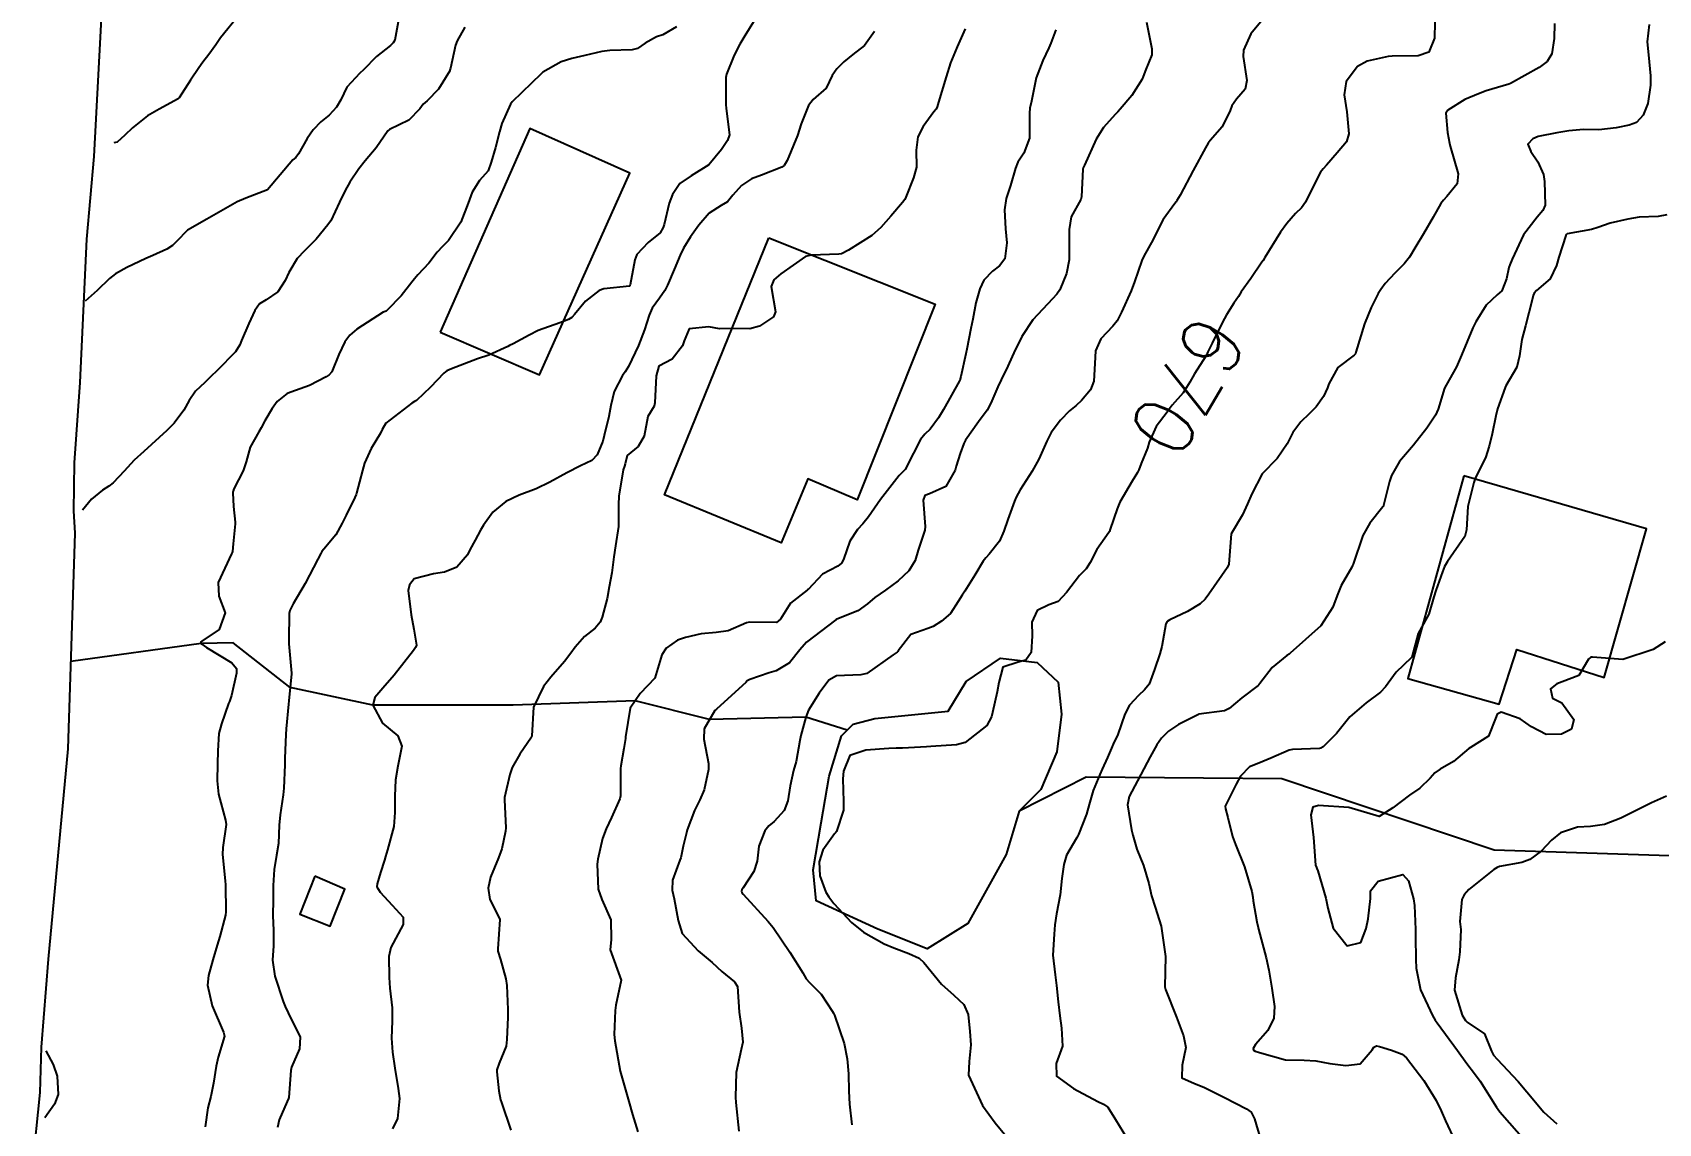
# Model space of a CAD drawing. Header units: metres. Extents: x 292545 to 299085, y 7450245 to 7463078.
# Drawn here: x 296310.1 to 296417.7, y 7460284.2 to 7460356.3 of the extents above; entities that cross this region are included whole.
import ezdxf
from ezdxf.enums import TextEntityAlignment as Align

# ---------------------------------------------------------------- set-up
doc = ezdxf.new("R2010")
doc.units = ezdxf.units.M
for name, color, linetype in [('Area', 45, 'Continuous'), ('Cotas', 45, 'Continuous'), ('Curvas de Nivel 1m', 11, 'Continuous'), ('Curvas de Nivel 5m', 15, 'Continuous'), ('Edificações', 30, 'Continuous'), ('Hidrografia', 140, 'Continuous')]:
    doc.layers.add(name, color=color, linetype=linetype)
doc.styles.add('Style-STANDARD', font='STANDARD.shx')

msp = doc.modelspace()

# ---------------------------------------------------------------- linework, layer by layer
at = {"layer": 'Area'}
msp.add_polyline3d([(296310.15, 7460281.28, 677.76), (296310.66, 7460286.25, 677.74), (296310.73, 7460289.24, 677.67), (296311.2, 7460295.07, 677.63), (296312.5, 7460308.97, 677.43), (296312.96, 7460323.24, 677.73), (296312.88, 7460324.71, 677.94), (296312.93, 7460327.88, 678.04), (296313.3, 7460333.2, 678.32), (296313.74, 7460342.69, 679.07), (296314.23, 7460348.15, 679.63), (296314.92, 7460361.47, 681.05)], dxfattribs=at)
at = {"layer": 'Curvas de Nivel 1m', "flags": 128}
for points, elevation in [([(296334.38, 7460357.3), (296334.11, 7460355.85), (296334.01, 7460355.66), (296333.82, 7460355.49), (296332.9, 7460354.77), (296332.03, 7460353.88), (296331.79, 7460353.65), (296330.94, 7460352.73), (296330.53, 7460351.89), (296330.26, 7460351.4), (296329.76, 7460350.88), (296329.21, 7460350.45), (296328.7, 7460349.91), (296328.32, 7460349.34), (296327.73, 7460348.32), (296327.56, 7460348.09), (296327.37, 7460347.93), (296325.7, 7460345.95), (296324.26, 7460345.4), (296323.69, 7460345.16), (296321.68, 7460344), (296320.4, 7460343.28), (296319.66, 7460342.52), (296319.41, 7460342.27), (296319.03, 7460342.03), (296318.1, 7460341.59), (296317.65, 7460341.4), (296316.39, 7460340.81), (296315.64, 7460340.38), (296315.23, 7460340.07), (296314.43, 7460339.28), (296313.62, 7460338.59)], 679), ([(296357.84, 7460357.06), (296357.27, 7460356.13), (296356.94, 7460355.58), (296356.55, 7460354.84), (296356.05, 7460353.59), (296356, 7460353.38), (296356, 7460351.59), (296356.03, 7460351.33), (296356.25, 7460349.58), (296356.11, 7460349.21), (296355.73, 7460348.61), (296354.88, 7460347.6), (296353.72, 7460346.88), (296352.97, 7460346.36), (296352.49, 7460345.63), (296352.26, 7460345.07), (296351.92, 7460343.64), (296351.86, 7460343.45), (296351.67, 7460343.11), (296350.86, 7460342.45), (296350.13, 7460341.66), (296349.99, 7460341.32), (296349.68, 7460339.66), (296349.66, 7460339.63), (296349.63, 7460339.58), (296347.93, 7460339.39), (296347.63, 7460339.29), (296346.72, 7460338.59), (296346, 7460337.71), (296345.82, 7460337.49), (296345.6, 7460337.36), (296345.02, 7460337.15), (296343.59, 7460336.64), (296343, 7460336.34), (296341.94, 7460335.76), (296341.7, 7460335.64), (296341.58, 7460335.58), (296340.33, 7460335.01), (296339.57, 7460334.77), (296337.86, 7460334.1), (296337.56, 7460333.97), (296337.47, 7460333.91), (296337.36, 7460333.81), (296336.47, 7460332.9), (296335.54, 7460332.02), (296335.42, 7460331.94), (296335.24, 7460331.83), (296333.52, 7460330.51), (296333.28, 7460330.09), (296333.16, 7460329.86), (296332.54, 7460328.83), (296332.11, 7460327.87), (296331.97, 7460327.39), (296331.57, 7460325.88), (296331.55, 7460325.79), (296331.46, 7460325.59), (296330.9, 7460324.44), (296330.63, 7460323.89), (296330.2, 7460323.12), (296329.42, 7460322.19), (296329.29, 7460322.03), (296329.22, 7460321.9), (296329.02, 7460321.51), (296328.17, 7460319.92), (296327.38, 7460318.56), (296327.17, 7460318.13), (296327.13, 7460317.93), (296327.09, 7460316.19), (296327.1, 7460315.93), (296327.28, 7460313.98), (296327.28, 7460313.93), (296327.09, 7460312.15), (296327.07, 7460311.93), (296326.92, 7460310.29), (296326.9, 7460309.93), (296326.84, 7460308.36), (296326.83, 7460307.93), (296326.78, 7460306.38), (296326.73, 7460305.93), (296326.52, 7460304.62), (296326.47, 7460303.94), (296326.41, 7460302.72), (296326.29, 7460301.94), (296326.12, 7460300.99), (296326.07, 7460299.94), (296326.06, 7460299.02), (296326.04, 7460297.94), (296326.08, 7460296.99), (296326.08, 7460295.94), (296326.03, 7460295.01), (296326.17, 7460293.94), (296326.73, 7460292.27), (296326.85, 7460291.93), (296327.06, 7460291.51), (296327.86, 7460289.92), (296327.8, 7460289.15), (296327.28, 7460287.93), (296327.23, 7460287.71), (296327.09, 7460285.93), (296327.07, 7460285.85), (296326.99, 7460285.66), (296326.46, 7460284.45), (296326.35, 7460283.94)], 676), ([(296383.84, 7460357.02), (296384.19, 7460355.26), (296384.18, 7460354.88), (296383.8, 7460353.89), (296383.62, 7460353.44), (296383.54, 7460353.26), (296382.87, 7460352.19), (296382.09, 7460351.28), (296381.94, 7460351.11), (296381.77, 7460350.92), (296380.98, 7460350.06), (296380.51, 7460349.3), (296379.73, 7460347.58), (296379.65, 7460347.39), (296379.63, 7460347.31), (296379.54, 7460345.48), (296379.48, 7460345.31), (296378.84, 7460344.16), (296378.72, 7460343.32), (296378.71, 7460342.27), (296378.71, 7460341.32), (296378.55, 7460340.41), (296378.11, 7460339.33), (296377.91, 7460339.04), (296377.62, 7460338.73), (296376.32, 7460337.35), (296375.59, 7460336.25), (296375.29, 7460335.66), (296375.15, 7460335.36), (296374.65, 7460334.29), (296374.21, 7460333.37), (296374, 7460332.92), (296373.54, 7460331.83), (296373.3, 7460331.38), (296372.73, 7460330.6), (296371.87, 7460329.4), (296371.75, 7460329.17), (296371.5, 7460328.51), (296371.24, 7460327.66), (296371.18, 7460327.41), (296370.57, 7460326.32), (296369.47, 7460325.85), (296369.18, 7460325.72), (296369.05, 7460325.43), (296369.19, 7460323.69), (296369.17, 7460323.43), (296368.74, 7460322.12), (296368.54, 7460321.44), (296368.11, 7460320.74), (296367.4, 7460320.08), (296366.57, 7460319.46), (296365.87, 7460318.98), (296365.38, 7460318.57), (296364.74, 7460318.11), (296363.36, 7460317.55), (296363.33, 7460317.53), (296363.29, 7460317.5), (296361.35, 7460316.03), (296360.9, 7460315.53), (296360.22, 7460314.66), (296359.33, 7460314.13), (296358.88, 7460314), (296357.6, 7460313.57), (296357.42, 7460313.47), (296357.32, 7460313.37), (296356.39, 7460312.5), (296355.39, 7460311.6), (296355.29, 7460311.51), (296354.58, 7460310.31), (296354.56, 7460309.61), (296354.86, 7460308), (296354.87, 7460307.6), (296354.58, 7460306.26), (296354.29, 7460305.61), (296353.94, 7460304.89), (296353.46, 7460303.62), (296353.4, 7460303.42), (296353.19, 7460302.54), (296353.02, 7460301.78), (296352.97, 7460301.62), (296352.49, 7460300.3), (296352.46, 7460299.63), (296352.58, 7460299.06), (296352.85, 7460297.62), (296353.12, 7460296.77), (296354.18, 7460295.61), (296355.1, 7460294.84), (296355.75, 7460294.25), (296356.57, 7460293.58), (296356.77, 7460293.27), (296356.89, 7460291.57), (296357.05, 7460290.51), (296357.13, 7460289.57), (296357.03, 7460289.1), (296356.69, 7460287.58), (296356.64, 7460285.94), (296356.67, 7460285.58), (296356.86, 7460283.69)], 672), ([(296391.48, 7460357.17), (296390.74, 7460356.27), (296390.24, 7460355.19), (296390.23, 7460354.76), (296390.47, 7460353.18), (296390.36, 7460352.61), (296389.78, 7460351.93), (296389.48, 7460351.49), (296389.36, 7460351.19), (296388.84, 7460350.12), (296388.04, 7460349.21), (296387.91, 7460349.04), (296387.74, 7460348.73), (296386.92, 7460347.22), (296386.05, 7460345.58), (296385.85, 7460345.24), (296385.79, 7460345.15), (296385.7, 7460345.05), (296384.94, 7460343.99), (296384.56, 7460343.25), (296384.27, 7460342.65), (296383.66, 7460341.55), (296383.52, 7460341.26), (296383.04, 7460339.86), (296382.82, 7460339.27), (296382.18, 7460337.85), (296381.89, 7460337.29), (296381.6, 7460336.93), (296380.81, 7460336.08), (296380.47, 7460335.3), (296380.41, 7460334.46), (296380.35, 7460333.3), (296380.13, 7460332.72), (296379.54, 7460332.02), (296379.17, 7460331.68), (296378.75, 7460331.32), (296378.14, 7460330.71), (296377.52, 7460329.89), (296377.24, 7460329.33), (296376.71, 7460328.13), (296376.28, 7460327.35), (296375.47, 7460326.11), (296375.21, 7460325.62), (296375.1, 7460325.36), (296374.67, 7460324.14), (296374.4, 7460323.37), (296374.1, 7460322.71), (296373.42, 7460321.86), (296373.2, 7460321.6), (296373.04, 7460321.39), (296372.48, 7460320.47), (296371.81, 7460319.4), (296371.64, 7460319.15), (296371.38, 7460318.71), (296370.86, 7460317.93), (296370.28, 7460317.42), (296369.72, 7460317.06), (296369.36, 7460316.94), (296368.25, 7460316.54), (296367.4, 7460315.45), (296367.38, 7460315.41), (296367.34, 7460315.38), (296367.08, 7460315.19), (296365.33, 7460313.96), (296364.94, 7460313.87), (296363.33, 7460313.81), (296362.81, 7460313.51), (296362.17, 7460312.66), (296361.48, 7460311.53), (296361.29, 7460311.08), (296360.96, 7460309.85), (296360.9, 7460309.53), (296360.65, 7460308.15), (296360.49, 7460307.54), (296360.26, 7460306.52), (296360.1, 7460305.54), (296359.86, 7460304.9), (296359.21, 7460304.18), (296358.86, 7460303.89), (296358.58, 7460303.56), (296358.2, 7460302.54), (296358.08, 7460301.56), (296357.87, 7460300.86), (296357.16, 7460299.79), (296357.07, 7460299.66), (296357.04, 7460299.57), (296357.06, 7460299.48), (296357.15, 7460299.36), (296358.81, 7460297.55), (296359.13, 7460297.16), (296360.25, 7460295.54), (296361.09, 7460294.17), (296361.33, 7460293.77), (296361.54, 7460293.52), (296362.31, 7460292.75), (296363.06, 7460291.61), (296363.13, 7460291.5), (296363.19, 7460291.37), (296363.84, 7460289.49), (296364.04, 7460288.47), (296364.12, 7460287.49), (296364.15, 7460286.34), (296364.18, 7460285.49), (296364.34, 7460284.12)], 671), ([(296338.75, 7460356.71), (296338.23, 7460355.8), (296338.12, 7460355.51), (296337.8, 7460353.98), (296337.76, 7460353.85), (296337.74, 7460353.81), (296337, 7460352.6), (296336.24, 7460351.83), (296335.99, 7460351.6), (296335.77, 7460351.29), (296335.04, 7460350.56), (296333.75, 7460349.94), (296333.64, 7460349.85), (296332.88, 7460348.72), (296332.14, 7460347.87), (296331.72, 7460347.34), (296331.14, 7460346.45), (296330.82, 7460345.89), (296330.46, 7460345.13), (296329.87, 7460343.9), (296329.8, 7460343.78), (296329.68, 7460343.63), (296328.91, 7460342.67), (296328.13, 7460341.92), (296327.65, 7460341.4), (296327.1, 7460340.47), (296326.86, 7460339.94), (296326.37, 7460339.19), (296325.61, 7460338.67), (296325.17, 7460338.4), (296324.85, 7460337.96), (296324.46, 7460337.1), (296323.97, 7460335.97), (296323.85, 7460335.7), (296323.58, 7460335.23), (296322.35, 7460333.99), (296321.95, 7460333.6), (296321.55, 7460333.21), (296320.93, 7460332.62), (296320.5, 7460332.01), (296320.16, 7460331.38), (296319.52, 7460330.51), (296319.28, 7460330.26), (296319.02, 7460330.02), (296317.5, 7460328.64), (296316.88, 7460328.06), (296316.2, 7460327.34), (296315.47, 7460326.57), (296315.19, 7460326.35), (296314.78, 7460326.08), (296314.05, 7460325.49), (296313.45, 7460324.76)], 678), ([(296352.75, 7460356.72), (296351.83, 7460356.2), (296351.42, 7460356.06), (296350.67, 7460355.65), (296350.17, 7460355.3), (296349.82, 7460355.21), (296348.34, 7460355.16), (296347.81, 7460355.09), (296346.68, 7460354.83), (296345.81, 7460354.63), (296345.12, 7460354.4), (296343.91, 7460353.73), (296343.85, 7460353.67), (296343.79, 7460353.62), (296341.88, 7460351.76), (296341.77, 7460351.6), (296341.18, 7460350.34), (296341.03, 7460349.77), (296340.76, 7460348.75), (296340.49, 7460347.77), (296340.29, 7460347.2), (296339.71, 7460346.55), (296339.23, 7460345.79), (296338.96, 7460345.06), (296338.47, 7460343.8), (296337.66, 7460342.6), (296337.27, 7460342.2), (296336.92, 7460341.82), (296336.36, 7460341.1), (296335.64, 7460340.32), (296335.41, 7460340.06), (296335.24, 7460339.83), (296334.52, 7460338.94), (296333.6, 7460337.98), (296333.53, 7460337.93), (296333.34, 7460337.85), (296331.59, 7460336.73), (296331.14, 7460336.33), (296330.8, 7460335.89), (296330.4, 7460335.06), (296329.95, 7460333.9), (296329.76, 7460333.7), (296329.56, 7460333.57), (296328.47, 7460333), (296327.54, 7460332.67), (296327, 7460332.48), (296326.32, 7460331.94), (296325.99, 7460331.48), (296325.52, 7460330.67), (296325.27, 7460330.2), (296325.11, 7460329.95), (296324.54, 7460328.92), (296324.27, 7460327.96), (296324.09, 7460327.36), (296323.47, 7460326.16), (296323.41, 7460326.02), (296323.4, 7460325.97), (296323.39, 7460325.9), (296323.45, 7460325), (296323.56, 7460323.97), (296323.56, 7460323.85), (296323.42, 7460322.53), (296323.37, 7460322.02), (296323.36, 7460321.97), (296323.31, 7460321.87), (296322.43, 7460319.98), (296322.48, 7460319.08), (296322.88, 7460317.98), (296322.49, 7460316.86), (296321.34, 7460316.1), (296321.29, 7460316.06), (296321.28, 7460316), (296321.34, 7460315.89), (296321.66, 7460315.68), (296323.33, 7460314.66), (296323.63, 7460314.28), (296323.64, 7460313.98), (296323.31, 7460312.51), (296323.18, 7460312.11), (296323.12, 7460311.98), (296322.64, 7460310.63), (296322.48, 7460309.99), (296322.41, 7460308.84), (296322.39, 7460307.99), (296322.35, 7460306.87), (296322.44, 7460305.99), (296322.92, 7460304.27), (296322.96, 7460303.98), (296322.73, 7460302.45), (296322.72, 7460301.98), (296322.89, 7460300.25), (296322.91, 7460299.98), (296322.93, 7460298.19), (296322.91, 7460297.98), (296322.54, 7460296.57), (296322.36, 7460295.99), (296322.07, 7460295.02), (296321.79, 7460293.99), (296321.73, 7460293.34), (296322.02, 7460291.99), (296322.78, 7460290.24), (296322.84, 7460289.98), (296322.42, 7460288.59), (296322.3, 7460287.99), (296322.12, 7460286.87), (296321.93, 7460285.99), (296321.75, 7460285.23), (296321.56, 7460283.99)], 677), ([(296371.83, 7460356.58), (296371.32, 7460355.41), (296370.87, 7460354.35), (296370.58, 7460353.42), (296370.08, 7460351.73), (296369.99, 7460351.43), (296369.91, 7460351.28), (296369.77, 7460351.1), (296369.06, 7460350.13), (296368.7, 7460349.44), (296368.6, 7460348.57), (296368.61, 7460347.44), (296368.43, 7460346.73), (296367.91, 7460345.45), (296367.84, 7460345.31), (296367.7, 7460345.1), (296366.93, 7460344.21), (296366.26, 7460343.46), (296365.67, 7460342.92), (296364.12, 7460341.96), (296363.66, 7460341.72), (296363.48, 7460341.68), (296361.65, 7460341.63), (296361.28, 7460341.53), (296359.64, 7460340.39), (296359.19, 7460340), (296359.01, 7460339.56), (296359.29, 7460337.87), (296359.17, 7460337.55), (296358.23, 7460336.93), (296357.59, 7460336.76), (296356.39, 7460336.78), (296355.59, 7460336.76), (296354.89, 7460336.89), (296353.59, 7460336.75), (296353.26, 7460335.95), (296353.15, 7460335.62), (296352.45, 7460334.75), (296351.57, 7460334.29), (296351.4, 7460333.64), (296351.32, 7460331.86), (296351.26, 7460331.64), (296350.84, 7460330.96), (296350.61, 7460329.65), (296350.2, 7460328.96), (296349.49, 7460328.37), (296349.34, 7460327.82), (296349.3, 7460327.67), (296349.22, 7460327.42), (296348.93, 7460325.68), (296348.91, 7460325.13), (296348.91, 7460323.68), (296348.71, 7460322.4), (296348.59, 7460321.68), (296348.46, 7460320.62), (296348.3, 7460319.68), (296348.15, 7460318.91), (296347.83, 7460317.69), (296347.7, 7460317.36), (296347.36, 7460316.96), (296346.65, 7460316.4), (296346.04, 7460315.7), (296345.75, 7460315.3), (296345.33, 7460314.76), (296344.43, 7460313.72), (296343.95, 7460313.1), (296343.29, 7460311.74), (296343.18, 7460309.83), (296343.15, 7460309.74), (296342.38, 7460308.63), (296341.88, 7460307.75), (296341.72, 7460307.28), (296341.37, 7460305.76), (296341.37, 7460305.61), (296341.45, 7460303.76), (296341.43, 7460303.53), (296341.19, 7460302.37), (296340.98, 7460301.76), (296340.43, 7460300.5), (296340.29, 7460299.77), (296340.4, 7460299.02), (296341.04, 7460297.76), (296341.06, 7460297.69), (296340.92, 7460295.76), (296340.93, 7460295.59), (296341.1, 7460295.05), (296341.45, 7460293.76), (296341.52, 7460293.32), (296341.59, 7460291.75), (296341.58, 7460291.23), (296341.53, 7460289.76), (296341.48, 7460289.31), (296341.02, 7460288.2), (296340.87, 7460287.76), (296340.85, 7460287.61), (296341, 7460286.37), (296341.11, 7460285.76), (296341.16, 7460285.59), (296341.79, 7460283.76)], 674), ([(296377.83, 7460356.53), (296377.51, 7460355.64), (296377.38, 7460355.34), (296376.97, 7460354.5), (296376.53, 7460353.35), (296376.23, 7460351.81), (296376.12, 7460351.35), (296376.1, 7460351.02), (296376.1, 7460349.35), (296375.73, 7460348.37), (296375.32, 7460347.77), (296375.16, 7460347.37), (296374.84, 7460346.24), (296374.55, 7460345.37), (296374.44, 7460344.63), (296374.5, 7460343.37), (296374.59, 7460342.44), (296374.46, 7460341.37), (296374.11, 7460340.91), (296373.64, 7460340.56), (296373.07, 7460339.96), (296372.8, 7460339.39), (296372.55, 7460338.46), (296372.34, 7460337.39), (296372.22, 7460336.77), (296371.94, 7460335.4), (296371.88, 7460335.09), (296371.56, 7460333.61), (296371.51, 7460333.44), (296371.5, 7460333.4), (296371.47, 7460333.32), (296370.4, 7460331.42), (296370.08, 7460330.87), (296369.52, 7460330.11), (296369.17, 7460329.78), (296368.88, 7460329.44), (296368.42, 7460328.52), (296367.88, 7460327.45), (296367.68, 7460327.25), (296367.48, 7460327.06), (296366.23, 7460325.47), (296365.45, 7460324.33), (296365.07, 7460323.86), (296364.72, 7460323.49), (296364.22, 7460322.71), (296363.78, 7460321.5), (296363.65, 7460321.26), (296363.41, 7460321.05), (296362.4, 7460320.52), (296361.45, 7460319.52), (296361.42, 7460319.49), (296361.39, 7460319.47), (296360.29, 7460318.62), (296359.63, 7460317.55), (296359.36, 7460317.34), (296357.57, 7460317.36), (296357.37, 7460317.32), (296356.17, 7460316.78), (296355.36, 7460316.68), (296354.38, 7460316.59), (296353.35, 7460316.33), (296352.82, 7460316.16), (296352.05, 7460315.63), (296351.78, 7460315.2), (296351.32, 7460313.64), (296350.34, 7460312.63), (296349.67, 7460311.66), (296349.38, 7460309.78), (296349.38, 7460309.67), (296349.27, 7460309.01), (296349.07, 7460307.86), (296349.05, 7460307.67), (296349.04, 7460305.86), (296349, 7460305.67), (296348.45, 7460304.44), (296348.09, 7460303.68), (296347.84, 7460303.04), (296347.54, 7460301.69), (296347.5, 7460301.36), (296347.57, 7460299.69), (296347.81, 7460299.02), (296348.4, 7460297.68), (296348.42, 7460296.37), (296348.35, 7460295.68), (296349.08, 7460293.67), (296348.72, 7460292.02), (296348.68, 7460291.67), (296348.63, 7460290.08), (296348.67, 7460289.67), (296349.01, 7460287.67), (296349.58, 7460285.66), (296349.84, 7460284.8), (296350.19, 7460283.66)], 673), ([(296410.83, 7460356.94), (296410.81, 7460355.96), (296410.64, 7460354.94), (296410.33, 7460354.42), (296409.8, 7460354.03), (296407.91, 7460352.98), (296407.79, 7460352.94), (296406.3, 7460352.48), (296405.79, 7460352.3), (296404.88, 7460351.91), (296403.77, 7460351.21), (296403.64, 7460351.02), (296403.75, 7460349.74), (296403.88, 7460349.02), (296403.93, 7460348.83), (296404.45, 7460347.01), (296404.38, 7460346.34), (296403.7, 7460345.5), (296403.47, 7460345.25), (296403.31, 7460345.03), (296402.79, 7460344.14), (296402.16, 7460343.04), (296401.66, 7460342.2), (296401.22, 7460341.49), (296400.87, 7460341.06), (296400.27, 7460340.43), (296399.63, 7460339.74), (296399.34, 7460339.36), (296399.16, 7460339.08), (296398.69, 7460338.16), (296398.25, 7460337.09), (296397.68, 7460335.2), (296397.65, 7460335.1), (296397.62, 7460335.06), (296397.58, 7460335.02), (296396.48, 7460334.2), (296395.9, 7460333.12), (296395.8, 7460332.86), (296395.54, 7460332.28), (296395.06, 7460331.6), (296394.59, 7460331.13), (296394.05, 7460330.61), (296393.52, 7460329.9), (296393.13, 7460329.15), (296392.48, 7460328.17), (296391.48, 7460327.17), (296390.8, 7460325.84), (296390.51, 7460325.18), (296390.18, 7460324.46), (296389.43, 7460323.19), (296389.27, 7460321.19), (296389.17, 7460320.95), (296387.95, 7460319.21), (296387.72, 7460318.88), (296387.38, 7460318.56), (296386.55, 7460318.06), (296385.37, 7460317.5), (296385.21, 7460317.4), (296385.12, 7460317.24), (296384.85, 7460315.75), (296384.71, 7460315.25), (296384.36, 7460314.22), (296384, 7460313.25), (296383.7, 7460312.87), (296383.31, 7460312.51), (296382.71, 7460311.86), (296382.41, 7460311.27), (296381.93, 7460309.93), (296381.63, 7460309.28), (296381.52, 7460309.03), (296381.26, 7460308.41), (296380.9, 7460307.64), (296380.75, 7460307.29), (296380.31, 7460306.22), (296380.04, 7460305.3), (296379.86, 7460304.66), (296379.33, 7460303.31), (296379.29, 7460303.22), (296379.2, 7460303.08), (296378.55, 7460301.95), (296378.36, 7460301.32), (296378.24, 7460300.4), (296378.12, 7460299.33), (296377.87, 7460298.06), (296377.78, 7460297.33), (296377.73, 7460296.72), (296377.63, 7460295.33), (296377.79, 7460294.03), (296377.88, 7460293.33), (296377.99, 7460292.24), (296378.11, 7460291.32), (296378.22, 7460290.5), (296378.28, 7460289.32), (296377.85, 7460288.16), (296377.89, 7460287.33), (296379, 7460286.51), (296380.62, 7460285.66), (296380.99, 7460285.48), (296381.27, 7460285.29), (296381.79, 7460284.46), (296382.5, 7460283.27)], 669), ([(296417.09, 7460356.87), (296416.96, 7460355.73), (296417.03, 7460354.87), (296417.17, 7460353.49), (296417.18, 7460352.87), (296416.99, 7460351.66), (296416.69, 7460350.87), (296416.24, 7460350.39), (296415.76, 7460350.21), (296414.91, 7460350.05), (296413.75, 7460349.92), (296412.75, 7460349.93), (296411.76, 7460349.85), (296410.97, 7460349.72), (296409.75, 7460349.47), (296409.38, 7460349.32), (296409.06, 7460348.96), (296409.25, 7460348.47), (296409.73, 7460347.8), (296410.09, 7460346.95), (296410.16, 7460346.5), (296410.21, 7460344.94), (296410.06, 7460344.58), (296409.68, 7460344.14), (296408.77, 7460342.96), (296408.03, 7460341.35), (296407.87, 7460340.98), (296407.81, 7460340.81), (296407.64, 7460340.05), (296407.34, 7460339.27), (296407.04, 7460338.99), (296406.3, 7460338.31), (296405.61, 7460337.22), (296405.5, 7460337), (296405.42, 7460336.82), (296404.68, 7460335.01), (296404.35, 7460334.24), (296403.65, 7460333.03), (296403.55, 7460332.82), (296403.12, 7460331.45), (296402.94, 7460331.04), (296402.37, 7460330.19), (296401.5, 7460329.05), (296400.57, 7460327.98), (296400.04, 7460327.06), (296399.9, 7460326.65), (296399.51, 7460325.07), (296399.5, 7460325.03), (296399.46, 7460324.97), (296398.61, 7460323.91), (296398.15, 7460323.09), (296397.51, 7460321.2), (296397.47, 7460321.1), (296397.41, 7460320.99), (296396.72, 7460319.78), (296396.45, 7460319.11), (296396.15, 7460318.35), (296395.36, 7460317.12), (296393.34, 7460315.31), (296393.26, 7460315.24), (296393.12, 7460315.15), (296392.15, 7460314.35), (296391.32, 7460313.29), (296391.27, 7460313.22), (296391.23, 7460313.17), (296390.14, 7460312.35), (296389.3, 7460311.64), (296388.99, 7460311.5), (296387.29, 7460311.26), (296387.27, 7460311.25), (296387.22, 7460311.22), (296385.94, 7460310.58), (296385.28, 7460310.15), (296384.83, 7460309.69), (296384.52, 7460309.25), (296384.07, 7460308.45), (296383.46, 7460307.27), (296383.24, 7460306.87), (296382.68, 7460305.83), (296382.57, 7460305.28), (296382.85, 7460303.63), (296382.92, 7460303.27), (296383.19, 7460302.35), (296383.64, 7460301.26), (296383.99, 7460300.08), (296384.16, 7460299.25), (296384.4, 7460298.5), (296384.81, 7460297.24), (296385.1, 7460295.24), (296385.05, 7460293.24), (296385.08, 7460293.06), (296385.82, 7460291.23), (296386.28, 7460289.99), (296386.43, 7460289.23), (296386.2, 7460288.05), (296386.17, 7460287.23), (296387.01, 7460286.84), (296387.62, 7460286.6), (296388.99, 7460285.92), (296390.44, 7460285.18), (296390.75, 7460284.95), (296390.98, 7460284.51), (296391.37, 7460283.17)], 668), ([(296418.26, 7460344.28), (296417.69, 7460344.18), (296416.42, 7460344.14), (296415.68, 7460344.01), (296414.51, 7460343.73), (296413.68, 7460343.45), (296413.26, 7460343.33), (296411.67, 7460343.03), (296411.61, 7460342.99), (296411.58, 7460342.93), (296411.11, 7460341.48), (296410.95, 7460340.94), (296410.53, 7460340.05), (296409.63, 7460339.29), (296409.48, 7460339.1), (296409.42, 7460338.95), (296409.35, 7460338.68), (296408.9, 7460336.96), (296408.67, 7460336.04), (296408.5, 7460334.97), (296408.32, 7460334.22), (296407.61, 7460332.98), (296407.55, 7460332.87), (296407.06, 7460331.46), (296406.95, 7460330.99), (296406.7, 7460329.8), (296406.5, 7460328.99), (296406.25, 7460328.23), (296405.65, 7460327), (296405.59, 7460326.89), (296405.48, 7460326.58), (296405.09, 7460325.01), (296405, 7460323.45), (296404.89, 7460323.01), (296403.75, 7460321.36), (296403.55, 7460321.03), (296403.41, 7460320.68), (296402.98, 7460319.45), (296402.85, 7460319.04), (296402.52, 7460317.89), (296402.04, 7460317.04), (296401.8, 7460316.6), (296401.39, 7460315.05), (296401.37, 7460315.02), (296401.34, 7460314.99), (296400.35, 7460314.04), (296399.65, 7460313.07), (296399.31, 7460312.72), (296398.37, 7460312.02), (296397.29, 7460311.1), (296396.4, 7460309.99), (296395.51, 7460309.12), (296395.36, 7460309.03), (296395.27, 7460309.01), (296393.48, 7460308.94), (296393.27, 7460308.89), (296392.06, 7460308.36), (296391.26, 7460308.04), (296390.65, 7460307.78), (296390.06, 7460307.18), (296389.77, 7460306.65), (296389.23, 7460305.59), (296389.03, 7460305.19), (296389.05, 7460305.02), (296389.22, 7460304.43), (296389.52, 7460303.19), (296389.72, 7460302.66), (296390.32, 7460301.18), (296390.79, 7460299.54), (296390.86, 7460299.17), (296390.9, 7460298.92), (296391.14, 7460297.53), (296391.21, 7460297.17), (296391.24, 7460297.06), (296391.74, 7460295.16), (296391.92, 7460294.34), (296392.13, 7460293.16), (296392.29, 7460291.93), (296392.25, 7460291.16), (296391.85, 7460290.35), (296391.04, 7460289.42), (296390.9, 7460289.17), (296390.91, 7460289.05), (296391.03, 7460288.99), (296391.31, 7460288.89), (296393.03, 7460288.42), (296394.27, 7460288.38), (296395.03, 7460288.35), (296395.96, 7460288.18), (296397.02, 7460288.04), (296397.97, 7460288.15), (296398.76, 7460289.08), (296398.86, 7460289.25), (296399.04, 7460289.33), (296399.25, 7460289.29), (296400.04, 7460289.06), (296400.75, 7460288.78), (296401.03, 7460288.54), (296402.18, 7460287.04), (296402.99, 7460285.72), (296403.33, 7460285.03), (296403.62, 7460284.38), (296404.26, 7460283.02)], 667), ([(296418.15, 7460316.05), (296417.35, 7460315.55), (296415.34, 7460314.89), (296413.34, 7460315.03), (296413.23, 7460315.03), (296413.08, 7460314.91), (296412.43, 7460313.82), (296411.32, 7460313.41), (296410.97, 7460313.28), (296410.56, 7460312.94), (296410.68, 7460312.32), (296411.3, 7460312.02), (296412.09, 7460310.92), (296411.94, 7460310.27), (296411.28, 7460309.94), (296410.26, 7460309.92), (296409.29, 7460310.44), (296408.55, 7460310.97), (296407.3, 7460311.41), (296407.02, 7460311.26), (296406.91, 7460310.98), (296406.46, 7460309.81), (296405.27, 7460309.07), (296405.16, 7460309), (296404.14, 7460308.14), (296403.25, 7460307.64), (296402.9, 7460307.39), (296402.6, 7460307.04), (296401.91, 7460306.37), (296401.23, 7460305.92), (296400.12, 7460305.07), (296399.22, 7460304.5), (296397.22, 7460305.1), (296395.22, 7460305.24), (296394.83, 7460305.13), (296394.7, 7460304.61), (296394.88, 7460303.12), (296395.02, 7460301.28), (296395.08, 7460301.12), (296395.11, 7460301.06), (296395.17, 7460300.92), (296395.69, 7460299.11), (296395.82, 7460298.44), (296396.19, 7460297.11), (296397.11, 7460295.96), (296398.02, 7460296.18), (296398.37, 7460297.09), (296398.49, 7460297.73), (296398.65, 7460299.09), (296398.65, 7460299.59), (296399.16, 7460300.23), (296400.78, 7460300.66), (296401.16, 7460300.24), (296401.49, 7460299.05), (296401.57, 7460298.62), (296401.63, 7460297.04), (296401.63, 7460296.54), (296401.66, 7460295.04), (296401.67, 7460294.48), (296401.96, 7460293.04), (296402.75, 7460291.34), (296402.93, 7460291.03), (296403.05, 7460290.85), (296404.41, 7460289.02), (296405.02, 7460288.17), (296405.53, 7460287.51), (296405.91, 7460287), (296406.99, 7460285.29), (296407.21, 7460284.98), (296408.96, 7460282.96)], 666), ([(296311.02, 7460289), (296311.52, 7460288.11), (296311.78, 7460287.33), (296311.85, 7460286.11), (296311.61, 7460285.49), (296310.97, 7460284.58)], 678)]:
    msp.add_lwpolyline(points, dxfattribs=dict(at, elevation=elevation))
at = {"layer": 'Curvas de Nivel 5m', "flags": 128}
for points, elevation in [([(296323.84, 7460357.53), (296322.58, 7460355.99), (296322.27, 7460355.54), (296321.81, 7460354.89), (296321.41, 7460354.39), (296321.15, 7460354.01), (296320.6, 7460353.2), (296319.84, 7460352.02), (296319.81, 7460351.98), (296319.77, 7460351.95), (296318.52, 7460351.28), (296317.76, 7460350.83), (296316.77, 7460350.05), (296316.25, 7460349.56), (296315.74, 7460349.1), (296315.53, 7460349.05)], 680), ([(296402.9, 7460357.03), (296402.88, 7460355.98), (296402.52, 7460355.04), (296401.81, 7460354.8), (296400.09, 7460354.78), (296399.81, 7460354.77), (296398.43, 7460354.46), (296397.8, 7460354.11), (296397.03, 7460353.1), (296396.91, 7460352.23), (296397.09, 7460351.11), (296397.22, 7460349.64), (296397.06, 7460349.11), (296396.45, 7460348.4), (296395.73, 7460347.58), (296395.51, 7460347.33), (296395.35, 7460347.12), (296394.79, 7460346.04), (296394.36, 7460345.13), (296394.08, 7460344.75), (296393.69, 7460344.37), (296393.11, 7460343.72), (296392.69, 7460343.15), (296391.66, 7460341.47), (296391.54, 7460341.28), (296391.47, 7460341.17), (296390.74, 7460340.08), (296390.1, 7460339.19), (296389.91, 7460338.9), (296389.62, 7460338.45), (296389.13, 7460337.67), (296388.86, 7460337.2), (296388.17, 7460335.8), (296387.9, 7460335.22), (296387.8, 7460335), (296387.57, 7460334.63), (296387, 7460333.78), (296386.7, 7460333.23), (296386.25, 7460332.53), (296385.54, 7460331.7), (296385.34, 7460331.43), (296385.21, 7460331.24), (296384.48, 7460330.29), (296384.01, 7460329.26), (296383.9, 7460328.86), (296383.49, 7460327.84), (296383.32, 7460327.43), (296383.24, 7460327.26), (296382.89, 7460326.68), (296382.08, 7460325.28), (296381.89, 7460324.85), (296381.44, 7460323.5), (296381.38, 7460323.34), (296381.35, 7460323.29), (296380.55, 7460322.17), (296380.11, 7460321.3), (296379.84, 7460320.88), (296379.4, 7460320.44), (296378.54, 7460319.32), (296377.99, 7460318.73), (296377.38, 7460318.51), (296376.6, 7460318.12), (296376.24, 7460317.35), (296376.26, 7460316.44), (296376.21, 7460315.35), (296375.86, 7460314.83), (296375.34, 7460314.71), (296374.33, 7460314.37), (296374.06, 7460313.37), (296373.95, 7460312.74), (296373.64, 7460311.38), (296373.58, 7460311.09), (296373.28, 7460310.52), (296371.84, 7460309.4), (296371.27, 7460309.25), (296369.56, 7460309.14), (296369.27, 7460309.12), (296367.69, 7460309.03), (296367.27, 7460309.02), (296366.8, 7460308.99), (296365.27, 7460308.89), (296364.22, 7460308.53), (296363.8, 7460307.49), (296363.75, 7460306.99), (296363.79, 7460305.49), (296363.79, 7460304.92), (296363.32, 7460303.5), (296363.27, 7460303.43), (296363.2, 7460303.35), (296362.42, 7460302.27), (296362.19, 7460301.51), (296362.22, 7460300.57), (296362.63, 7460299.51), (296362.83, 7460299.19), (296363.15, 7460298.76), (296364.32, 7460297.49), (296365.12, 7460296.85), (296366.49, 7460296.09), (296367.11, 7460295.82), (296368.11, 7460295.44), (296368.79, 7460295.13), (296369.1, 7460294.85), (296370.27, 7460293.42), (296371.08, 7460292.68), (296371.75, 7460292.08), (296372.03, 7460291.4), (296372.15, 7460290.29), (296372.21, 7460289.4), (296372.11, 7460288.31), (296372.05, 7460287.4), (296372.98, 7460285.39), (296373.83, 7460284.24), (296374.54, 7460283.37)], 670), ([(296365.83, 7460356.41), (296365.19, 7460355.48), (296364.4, 7460354.9), (296363.81, 7460354.41), (296363.35, 7460353.95), (296363.05, 7460353.51), (296362.64, 7460352.66), (296361.78, 7460351.91), (296361.47, 7460351.52), (296360.98, 7460350.31), (296360.75, 7460349.53), (296360.07, 7460347.89), (296359.87, 7460347.55), (296359.72, 7460347.45), (296358.37, 7460346.91), (296357.71, 7460346.66), (296357.04, 7460346.24), (296356.47, 7460345.58), (296356.12, 7460345.16), (296355.69, 7460344.9), (296354.9, 7460344.39), (296354.23, 7460343.61), (296353.66, 7460342.83), (296353.2, 7460342.08), (296352.99, 7460341.63), (296352.59, 7460340.68), (296352.14, 7460339.63), (296351.98, 7460339.29), (296351.62, 7460338.79), (296351.14, 7460338.11), (296350.94, 7460337.65), (296350.63, 7460336.69), (296350.22, 7460335.66), (296349.57, 7460334.27), (296349.34, 7460333.9), (296349.17, 7460333.67), (296348.63, 7460332.6), (296348.41, 7460331.68), (296348.26, 7460330.95), (296347.95, 7460329.69), (296347.86, 7460329.33), (296347.49, 7460328.42), (296347.14, 7460328.05), (296346.39, 7460327.7), (296345.48, 7460327.23), (296344.36, 7460326.61), (296343.47, 7460326.18), (296342.33, 7460325.75), (296341.46, 7460325.33), (296340.6, 7460324.62), (296339.97, 7460323.77), (296339.78, 7460323.43), (296339.43, 7460322.77), (296339.08, 7460322.14), (296338.91, 7460321.8), (296338.21, 7460321), (296337.4, 7460320.65), (296336.68, 7460320.54), (296335.4, 7460320.21), (296335.09, 7460319.83), (296335, 7460319.45), (296335.2, 7460317.83), (296335.36, 7460316.9), (296335.54, 7460315.83), (296335.49, 7460315.68), (296335.34, 7460315.47), (296334.07, 7460313.85), (296333.31, 7460313), (296332.8, 7460312.38), (296332.66, 7460311.87), (296333.29, 7460310.67), (296334.3, 7460309.84), (296334.58, 7460309.15), (296334.3, 7460307.84), (296334.16, 7460306.92), (296334.11, 7460305.85), (296334.12, 7460304.76), (296334.05, 7460303.85), (296333.63, 7460302.3), (296333.5, 7460301.86), (296333.42, 7460301.62), (296333.17, 7460300.8), (296332.95, 7460300.06), (296332.93, 7460299.86), (296333.15, 7460299.49), (296333.93, 7460298.63), (296334.66, 7460297.84), (296334.66, 7460297.37), (296333.84, 7460295.85), (296333.71, 7460295.25), (296333.73, 7460293.85), (296333.79, 7460293.14), (296333.94, 7460291.85), (296333.94, 7460290.96), (296333.89, 7460289.85), (296333.96, 7460288.92), (296334.11, 7460287.85), (296334.34, 7460286.51), (296334.41, 7460285.85), (296334.29, 7460284.53), (296333.95, 7460283.85)], 675), ([(296418.23, 7460305.85), (296417.23, 7460305.4), (296416.17, 7460304.88), (296415.22, 7460304.4), (296414.13, 7460303.98), (296413.21, 7460303.84), (296412.34, 7460303.79), (296411.21, 7460303.43), (296410.62, 7460302.94), (296409.94, 7460302.2), (296409.18, 7460301.65), (296408.67, 7460301.47), (296407.18, 7460301.19), (296407.02, 7460301.13), (296406.81, 7460300.99), (296405.16, 7460299.68), (296404.85, 7460299.32), (296404.7, 7460299.01), (296404.57, 7460297.57), (296404.62, 7460297.02), (296404.56, 7460295.56), (296404.49, 7460295.02), (296404.27, 7460293.84), (296404.2, 7460293.02), (296404.72, 7460291.36), (296404.93, 7460291.01), (296405.05, 7460290.91), (296406.19, 7460290.14), (296406.65, 7460288.99), (296406.78, 7460288.73), (296407.03, 7460288.45), (296408.42, 7460286.97), (296409, 7460286.3), (296410.12, 7460284.95), (296410.98, 7460284.18)], 665)]:
    msp.add_lwpolyline(points, dxfattribs=dict(at, elevation=elevation))
at = {"layer": 'Edificações'}
for points in [[(296337.1, 7460336.53), (296343.68, 7460333.71), (296349.66, 7460347.05), (296343.05, 7460350.01)], [(296358.85, 7460342.78), (296369.86, 7460338.39), (296364.7, 7460325.44), (296361.43, 7460326.84), (296359.67, 7460322.59), (296351.95, 7460325.78)], [(296404.82, 7460327.02), (296401.13, 7460313.63), (296407.17, 7460311.94), (296408.33, 7460315.55), (296414.1, 7460313.69), (296416.91, 7460323.53)], [(296328.83, 7460300.55), (296327.83, 7460298.04), (296329.84, 7460297.25), (296330.81, 7460299.7)]]:
    msp.add_lwpolyline(points, close=True, dxfattribs=at)
at = {"layer": 'Hidrografia'}
for points in [[(296496.87, 7460321.15), (296493, 7460320.06), (296486.71, 7460314.63), (296480.18, 7460312.45), (296473.04, 7460312.09), (296462.73, 7460308.57), (296453.42, 7460304.46), (296446.16, 7460300.6), (296425.24, 7460301.69), (296406.82, 7460302.28), (296392.79, 7460306.99), (296379.85, 7460307.11), (296375.41, 7460304.86)], [(296364.04, 7460310.22), (296361.29, 7460311.08), (296354.93, 7460310.91), (296350, 7460312.15), (296341.94, 7460311.86), (296332.66, 7460311.87), (296327.18, 7460313.04), (296323.42, 7460315.98), (296321.31, 7460315.95), (296312.69, 7460314.75)]]:
    msp.add_lwpolyline(points, dxfattribs=at)
msp.add_lwpolyline([(296375.41, 7460304.86), (296374.55, 7460301.98), (296372.01, 7460297.43), (296369.32, 7460295.75), (296366.06, 7460297.05), (296361.98, 7460298.92), (296361.79, 7460300.98), (296362.32, 7460304.09), (296362.85, 7460307.16), (296363.66, 7460309.84), (296364.43, 7460310.61), (296365.87, 7460310.99), (296370.71, 7460311.47), (296371.91, 7460313.43), (296374.17, 7460314.97), (296376.61, 7460314.68), (296378, 7460313.38), (296378.2, 7460311.28), (296377.91, 7460308.79), (296376.85, 7460306.29), (296375.41, 7460304.86)], close=True, dxfattribs=at)

# ---------------------------------------------------------------- texts
at = {"layer": 'Cotas', "style": 'Style-STANDARD'}
msp.add_text('670', height=4, rotation=239.7375, dxfattribs=at).set_placement((296386.57, 7460332.99, 670), align=Align.MIDDLE_CENTER)

doc.saveas('drawing.dxf')
